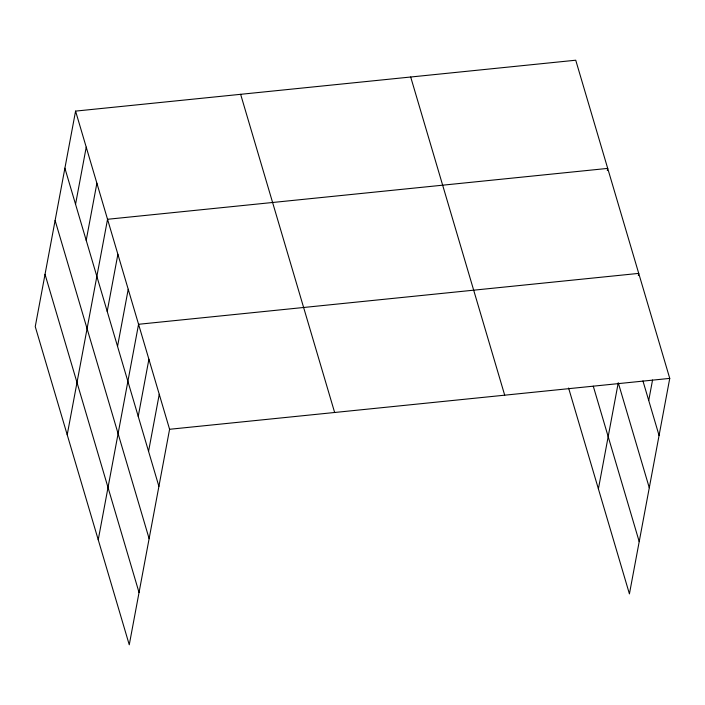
<?xml version="1.0" encoding="UTF-8"?>
<svg xmlns="http://www.w3.org/2000/svg" width="705" height="705" viewBox="0 0 705 705"><rect width="100%" height="100%" fill="white"/><g stroke="black" fill="none" stroke-linecap="round" stroke-linejoin="round"><path stroke-width="1.06" d="M75.576 111.108L35.25 326.609L129.262 644.784L169.588 429.283L75.576 111.108L575.738 60.216L669.75 378.391L629.424 593.892L568.591 388.014M75.55 204.256L86.23 147.16M86.204 240.317L96.885 183.221M67.213 434.791L107.548 219.281L607.701 168.398L607.305 170.548M107.204 311.381L117.885 254.285M117.541 346.375L128.222 289.288M98.233 539.783L138.568 324.282L638.73 273.39L638.325 275.549M138.224 416.382L148.905 359.286M148.561 451.376L159.251 394.289M598.395 488.9L618.259 382.762L649.279 487.763M648.723 400.484L652.557 380.021M169.588 429.283L669.75 378.391M642.942 380.929L659.069 435.487M593.275 386.181L639.206 541.625M410.689 77.004L504.701 395.188M240.634 94.311L334.646 412.487M64.895 168.195L158.907 486.379M55.113 220.471L149.125 538.655M45.032 274.333L139.044 592.508"/></g></svg>
